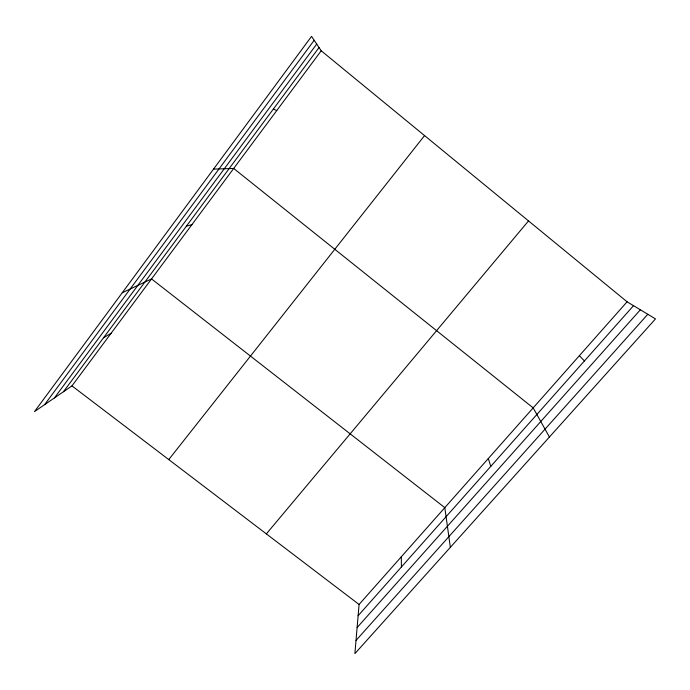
<?xml version="1.0" encoding="UTF-8"?>
<svg xmlns="http://www.w3.org/2000/svg" width="690" height="690" viewBox="0 0 690 690"><rect width="100%" height="100%" fill="white"/><g stroke="black" fill="none" stroke-linecap="round" stroke-linejoin="round"><path stroke-width="1.03" d="M627.089 301.806L359.076 604.475L354.893 653.628L655.5 318.901L627.089 301.806L321.221 50.784L311.552 36.372L34.5 411.602L71.967 385.891L321.221 50.784M44.591 404.676L314.174 40.287M54.407 397.94L316.719 44.074M63.437 391.748L319.039 47.532M168.765 459.583L424.557 135.585M266.357 533.888L528.514 220.912M358.127 615.704L633.524 305.679M357.118 627.555L640.355 309.784M356.023 640.432L647.807 314.278M103.509 337.781L111.133 333.236M122.242 292.758L151.533 278.924L444.809 507.659L450.354 547.334M186.334 226.242L191.975 224.552M213.538 169.11L233.703 168.455L533.163 407.876L549.43 437.02M273.344 109.063L276.759 110.564M71.967 385.891L359.076 604.475M579.402 355.661L584.421 360.956M488.322 458.514L490.763 466.388M401.295 556.795L401.416 566.964"/></g></svg>
